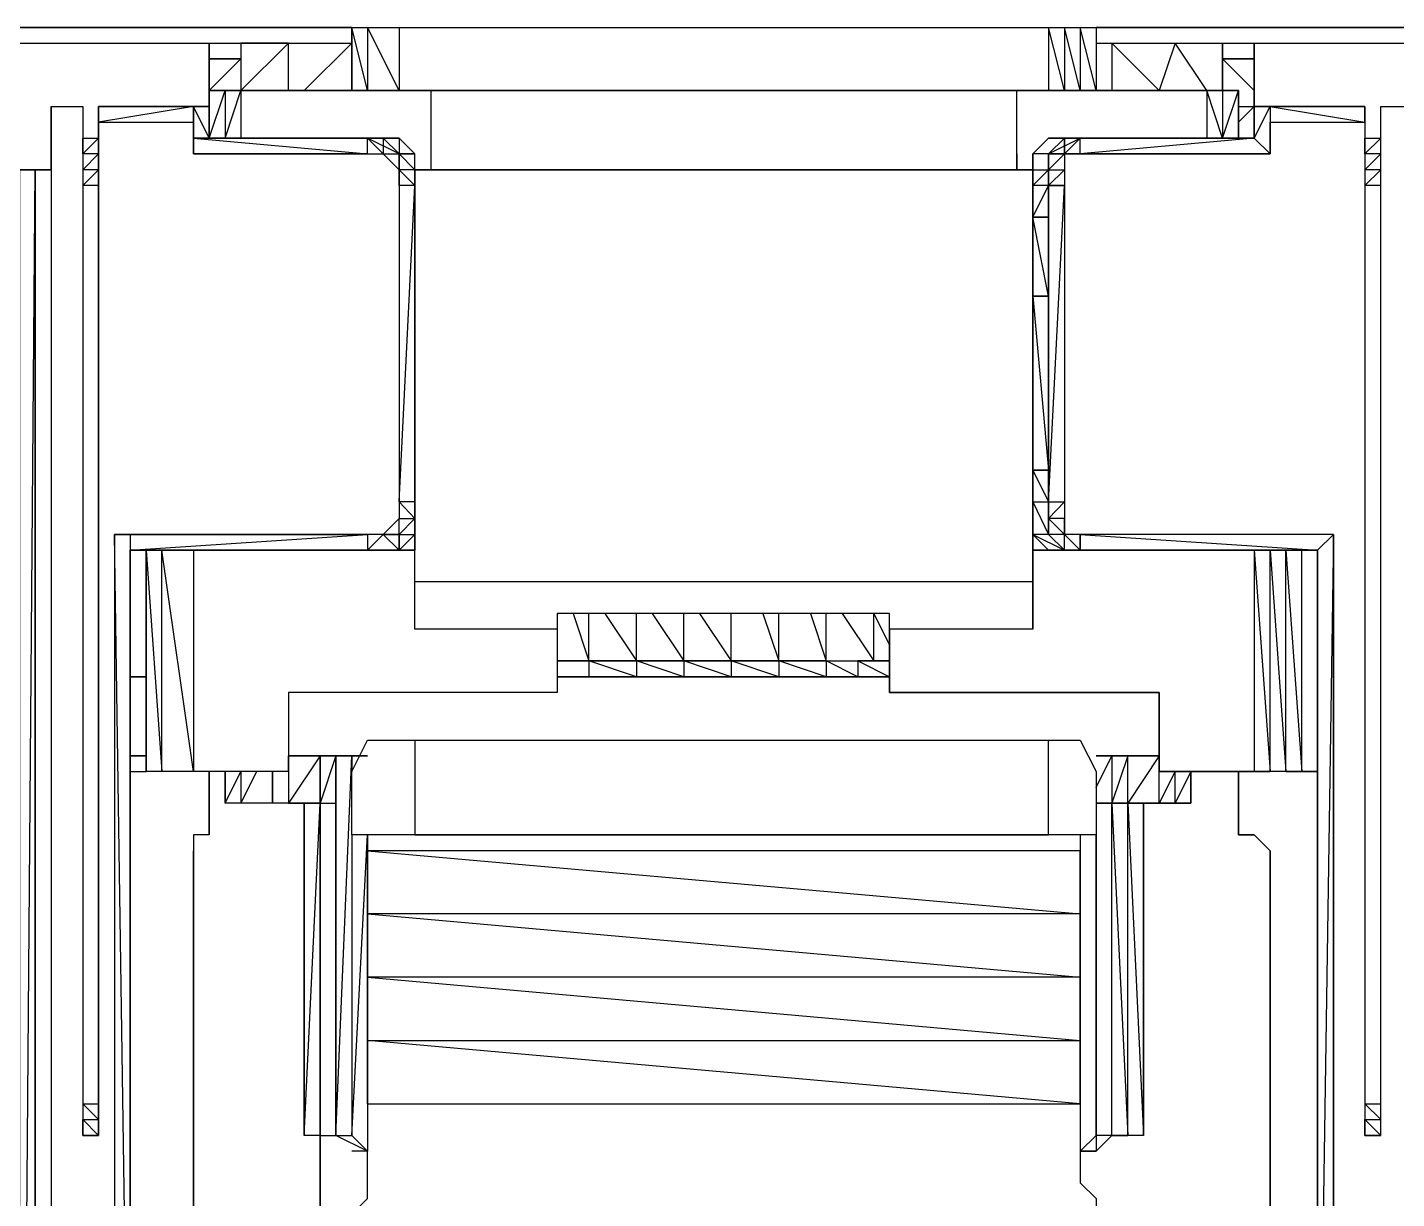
# Model space of a CAD drawing. Header units: millimetres. Extents: x -53 to 53, y -62 to 62.
# Drawn here: x -17 to 16.04, y 34.2 to 62.47 of the extents above; entities that cross this region are included whole.
import ezdxf

# ---------------------------------------------------------------- set-up
doc = ezdxf.new("R2010")
doc.units = ezdxf.units.MM

msp = doc.modelspace()

# ---------------------------------------------------------------- linework, layer by layer
at = {"extrusion": (0, -2e-16, -1), "elevation": 0, "flags": 128}
for points in [[(9.171, 62.47), (26.346, 62.47)], [(9.171, 62.47), (9.171, 60.943), (9.171, 62.47)], [(9.171, 62.47), (9.171, 60.943)], [(9.171, 62.47), (8.79, 62.47), (8.79, 60.943), (9.171, 62.47)], [(8.026, 62.47), (8.026, 60.943), (8.79, 62.47)], [(-7.645, 62.47), (-8.026, 62.47), (-8.026, 60.943), (-7.645, 62.47)], [(-8.026, 62.47), (-8.408, 62.47), (-8.408, 60.943), (-8.026, 62.47)], [(-8.79, 62.47), (-8.79, 60.943), (-8.408, 62.47)], [(-25.965, 62.47), (-8.79, 62.47)], [(12.606, 60.943), (12.606, 62.088)], [(11.843, 60.943), (10.698, 62.088), (11.843, 62.088)], [(-10.316, 60.943), (-9.171, 62.088), (-10.698, 62.088)], [(12.606, 60.943), (12.606, 59.798)], [(12.225, 60.943), (12.225, 59.798), (12.606, 59.798)], [(11.843, 59.798), (12.225, 59.798), (11.843, 60.943)], [(-11.461, 60.943), (-11.843, 60.943), (-11.843, 59.798), (-11.461, 60.943)], [(12.988, 60.562), (15.278, 60.18), (15.278, 60.562)], [(15.278, 60.562), (12.606, 60.562)], [(12.988, 59.417), (12.988, 59.798), (12.988, 60.562)], [(12.988, 59.798), (12.606, 59.798), (12.988, 60.562)], [(12.606, 59.798), (12.606, 60.562)], [(12.606, 59.798), (12.606, 60.562)], [(12.606, 59.798), (12.606, 60.562)], [(-12.606, 60.562), (-12.606, 59.798)], [(-12.606, 60.562), (-12.606, 59.798)], [(-12.606, 60.562), (-12.606, 59.798)], [(-12.988, 60.562), (-12.988, 60.18), (-12.988, 59.417), (-12.988, 60.18), (-15.278, 60.18), (-15.278, 60.562), (-12.606, 60.562)], [(-15.278, 60.562), (-12.606, 60.562)], [(-15.278, 60.562), (-12.988, 60.562), (-15.278, 60.18), (-15.278, 60.562)], [(15.66, 59.798), (15.278, 59.798), (15.66, 59.417)], [(12.988, 59.798), (8.79, 59.417), (8.79, 59.798)], [(8.79, 59.798), (12.606, 59.798), (8.79, 59.798)], [(8.408, 59.798), (8.79, 59.798)], [(8.026, 59.798), (8.79, 59.798), (8.026, 59.798)], [(8.408, 59.798), (8.026, 59.798), (8.026, 59.417)], [(-8.026, 59.798), (-7.645, 59.798), (-7.263, 59.417), (-7.263, 59.035), (-7.263, 59.417), (-7.645, 59.798)], [(-8.026, 59.798), (-8.408, 59.798), (-8.026, 59.798), (-8.026, 59.417), (-7.645, 59.417), (-7.645, 59.035), (-7.645, 59.417), (-8.026, 59.417), (-8.026, 59.798), (-8.408, 59.798)], [(-12.606, 59.798), (-8.408, 59.798), (-12.606, 59.798), (-8.408, 59.798)], [(-12.606, 59.798), (-8.408, 59.417), (-12.988, 59.417), (-12.606, 59.798)], [(-15.278, 59.798), (-15.66, 59.798), (-15.278, 59.417)], [(15.66, 59.417), (15.66, 59.035), (15.278, 59.417)], [(8.026, 59.417), (8.026, 59.035), (8.026, 59.417)], [(7.645, 59.417), (8.026, 59.417)], [(-7.645, 58.653), (-7.645, 59.035), (-7.645, 59.417), (-7.645, 58.653)], [(-7.645, 59.417), (-7.645, 59.035), (-8.026, 59.417)], [(-8.408, 59.417), (-8.026, 59.417)], [(-15.278, 59.417), (-15.278, 59.035), (-15.66, 59.417)], [(18.713, 59.035), (16.423, 59.035)], [(16.805, 11.259), (16.805, 59.035)], [(15.66, 59.035), (15.66, 58.653), (15.278, 59.035)], [(8.026, 59.035), (7.645, 58.653), (7.645, 59.035)], [(-7.263, 59.035), (7.645, 59.035)], [(-7.263, 49.089), (7.645, 49.089), (7.645, 59.035), (-7.263, 59.035)], [(-7.263, 59.035), (7.263, 59.035), (-6.881, 59.035)], [(-6.881, 59.035), (7.263, 59.035)], [(7.263, 59.035), (-6.881, 59.035)], [(-6.881, 59.035), (7.263, 59.035)], [(-7.645, 59.035), (-7.645, 58.653)], [(-7.645, 59.035), (-7.645, 58.653)], [(-15.278, 59.035), (-15.278, 58.653), (-15.66, 59.035)], [(-7.645, 58.653), (-7.263, 58.653), (-7.263, 57.89), (-7.645, 57.89), (-7.263, 57.89)], [(-7.645, 51.02), (-7.645, 58.653), (-7.645, 51.02)], [(-7.645, 58.653), (-7.645, 51.02)], [(-7.645, 58.653), (-7.645, 51.02), (-8.026, 58.653)], [(-7.645, 55.982), (-7.263, 55.982)], [(-7.645, 51.783), (-7.263, 51.783)], [(7.645, 50.616), (7.645, 51.02), (8.026, 51.02)], [(7.645, 50.234), (7.645, 50.616), (7.645, 51.02)], [(7.645, 50.616), (7.645, 51.02), (7.645, 50.234)], [(-7.645, 51.02), (-7.645, 50.234)], [(-7.645, 50.234), (-7.645, 51.02), (-7.645, 50.616)], [(-7.645, 50.616), (-7.645, 51.02)], [(8.026, 50.234), (8.026, 50.616), (7.645, 50.616)], [(-8.026, 50.234), (-7.645, 50.616), (-8.026, 50.234), (-7.645, 50.234), (-8.026, 49.852)], [(-8.026, 49.852), (-8.408, 49.852), (-8.408, 50.234), (-8.026, 50.234), (-8.026, 50.616), (-8.026, 50.234), (-8.408, 49.852)], [(14.515, 24.64), (13.751, 24.64), (14.515, 24.64), (14.896, 50.234), (14.515, 50.234)], [(8.79, 50.234), (14.515, 50.234), (8.79, 50.234)], [(14.515, 49.852), (8.79, 50.234), (8.79, 49.852), (14.515, 49.852), (13.751, 49.852), (14.515, 49.852), (14.515, 46.799)], [(8.79, 49.852), (8.408, 50.234), (8.026, 49.852), (8.79, 49.852), (8.026, 49.852), (8.79, 49.852)], [(8.026, 50.234), (8.408, 50.234), (8.026, 50.234)], [(8.026, 50.234), (8.026, 49.852), (8.026, 50.234)], [(7.645, 50.234), (8.026, 49.852), (7.645, 50.234)], [(7.645, 50.234), (7.645, 49.852), (8.026, 49.852), (7.645, 49.852)], [(-7.263, 49.852), (-7.645, 49.852), (-7.263, 50.234), (-8.026, 49.852), (-7.645, 49.852), (-8.026, 49.852)], [(-8.408, 49.852), (-8.408, 50.234)], [(-14.515, 50.234), (-8.408, 50.234), (-14.133, 49.852), (-14.515, 50.234)], [(-14.515, 24.64), (-14.515, 50.234), (-14.133, 24.64)], [(-14.515, 50.234), (-14.515, 24.258), (-14.515, 50.234)], [(14.515, 24.64), (14.515, 49.852)], [(8.79, 49.852), (14.515, 49.852)], [(14.133, 49.852), (14.133, 44.509), (14.133, 49.852)], [(-8.408, 49.852), (-8.026, 49.852)], [(-8.408, 49.852), (-14.133, 49.852)], [(-12.988, 44.509), (-12.988, 49.852), (-12.606, 49.852)], [(-13.37, 44.509), (-13.37, 49.852), (-12.988, 49.852)], [(-14.133, 49.852), (-14.133, 24.64), (-14.133, 49.852)], [(-14.133, 49.852), (-14.133, 24.64), (-14.133, 49.852)], [(-14.133, 24.64), (-14.133, 49.852), (-14.133, 24.64)], [(3.446, 47.181), (2.301, 47.181), (2.301, 46.799)], [(2.301, 47.181), (1.156, 47.181), (1.156, 46.799)], [(1.156, 47.181), (0.011, 47.181), (0.011, 46.799)], [(0.011, 47.181), (-1.134, 47.181), (-1.134, 46.799)], [(-1.134, 47.181), (-2.279, 47.181), (-2.279, 46.799)], [(-2.279, 47.181), (-3.042, 47.181), (-3.042, 46.799)], [(14.515, 46.799), (14.133, 46.799), (14.515, 46.799)], [(3.828, 46.799), (4.21, 46.799), (3.446, 46.799)], [(2.683, 46.799), (3.446, 46.799), (2.301, 46.799)], [(1.538, 46.799), (2.301, 46.799), (1.156, 46.799)], [(0.393, 46.799), (1.156, 46.799), (0.011, 46.799)], [(0.011, 46.799), (-1.134, 46.799), (-0.752, 46.799)], [(-1.134, 46.799), (-2.279, 46.799), (-1.897, 46.799)], [(-3.042, 46.799), (-2.279, 46.799)], [(7.645, 42.982), (9.171, 42.982), (9.171, 44.509), (8.79, 45.272), (7.645, 45.272)], [(7.645, 42.982), (-7.645, 42.982), (-7.645, 45.272), (-8.408, 45.272), (-8.79, 44.509), (-8.79, 42.982), (-7.645, 42.982)], [(14.515, 44.891), (14.515, 44.509)], [(14.515, 44.891), (14.133, 44.891)], [(10.698, 43.746), (9.935, 43.746), (9.935, 44.891)], [(10.698, 44.891), (8.79, 44.891)], [(9.935, 43.746), (9.935, 44.891)], [(9.935, 43.746), (9.553, 43.746), (9.553, 44.891)], [(9.553, 35.731), (9.553, 44.891), (9.553, 35.731)], [(9.171, 44.891), (9.171, 44.509)], [(-8.79, 44.891), (-10.316, 44.891)], [(-9.171, 43.746), (-9.553, 43.746), (-9.553, 44.891)], [(-9.553, 43.746), (-10.316, 43.746), (-10.316, 44.891)], [(12.606, 42.982), (12.606, 44.509), (12.606, 42.982)], [(12.225, 43.746), (12.225, 44.509), (12.225, 43.746)], [(12.225, 44.509), (12.225, 43.746), (11.843, 44.509), (11.843, 43.746), (12.225, 43.746)], [(-10.316, 43.746), (-10.698, 43.746), (-10.698, 44.509)], [(-10.698, 43.746), (-11.08, 43.746), (-11.08, 44.509)], [(-11.08, 43.746), (-11.08, 44.509)], [(-12.225, 44.509), (-12.225, 42.982)], [(-13.37, 44.509), (-13.751, 44.509)], [(-14.133, 44.509), (-13.751, 44.509)], [(10.316, 35.731), (9.935, 43.746), (9.935, 35.731)], [(10.316, 43.746), (10.316, 35.731)], [(9.935, 35.731), (9.935, 43.746), (9.935, 35.731)], [(-8.79, 43.746), (-9.171, 43.746)], [(-9.935, 35.731), (-9.935, 43.746)], [(-9.935, 35.731), (-9.935, 43.746), (-9.935, 35.731)], [(-8.79, 35.731), (-8.79, 42.982)], [(12.988, 42.601), (12.988, 27.693)], [(-8.408, 41.074), (-8.408, 39.547), (-8.408, 38.021), (-8.408, 36.494), (-8.408, 42.601)], [(12.988, 42.219), (12.988, 28.457), (12.988, 42.219)], [(8.79, 39.547), (8.79, 38.021), (-8.408, 38.021), (-8.408, 36.494), (8.79, 38.021), (8.79, 36.494), (8.79, 38.021)], [(15.278, 35.731), (15.66, 35.731), (15.66, 36.112), (15.278, 36.112), (15.66, 36.494), (15.66, 36.112)], [(-15.66, 35.731), (-15.278, 35.731), (-15.278, 36.112), (-15.66, 36.112), (-15.278, 36.494), (-15.278, 36.112)], [(9.935, 33.822), (9.935, 35.731), (9.935, 33.822)], [(8.79, 35.349), (9.553, 35.731), (9.171, 35.731)], [(-8.408, 35.349), (-8.79, 35.349)]]:
    msp.add_lwpolyline(points, close=True, dxfattribs=at)
for points in [[(9.171, 62.47), (8.79, 62.47), (8.026, 62.47), (-7.645, 62.47), (-8.026, 62.47), (-8.408, 62.47), (-8.79, 62.47), (-8.79, 60.943)], [(8.026, 62.47), (-7.645, 62.47), (-7.645, 60.943)], [(22.53, 62.088), (22.53, 60.562), (22.53, 59.798), (26.728, 59.798), (22.53, 59.798), (22.53, 60.562), (22.53, 62.088), (12.606, 62.088)], [(23.675, 60.943), (24.438, 62.088), (23.293, 62.088), (23.293, 60.943), (23.293, 61.707), (22.53, 61.707), (23.293, 61.707), (23.293, 62.088), (22.53, 62.088), (12.606, 62.088), (11.843, 62.088), (11.843, 61.707)], [(12.606, 62.088), (11.843, 62.088), (10.698, 62.088), (9.171, 62.088)], [(10.698, 60.943), (10.698, 62.088), (9.171, 62.088), (9.171, 60.943)], [(9.171, 62.088), (10.316, 60.943)], [(-11.461, 60.943), (-10.698, 62.088), (-11.843, 62.088), (-11.843, 60.943), (-11.843, 61.707), (-12.606, 61.707), (-11.843, 61.707), (-11.843, 62.088), (-12.606, 62.088), (-12.606, 60.562), (-12.606, 59.798), (-8.408, 59.798), (-8.026, 59.798), (-7.645, 59.798)], [(-8.79, 62.088), (-9.171, 62.088), (-10.698, 62.088), (-11.843, 62.088), (-12.606, 62.088)], [(-8.79, 62.088), (-9.171, 62.088), (-9.171, 60.943)], [(-12.225, 60.18), (-12.606, 60.562), (-12.606, 62.088), (-22.53, 62.088), (-22.53, 60.943)], [(-12.606, 62.088), (-22.53, 62.088)], [(-11.461, 59.798), (-11.843, 59.798), (-12.225, 60.943), (-11.843, 60.943), (-11.461, 60.943), (-6.881, 60.943), (7.263, 60.943), (11.843, 60.943), (12.225, 60.943), (12.606, 60.943), (11.843, 61.707), (12.606, 61.707), (11.843, 61.707), (11.843, 60.943)], [(-11.843, 61.707), (-12.606, 60.943)], [(-8.79, 61.325), (-8.79, 60.943)], [(12.606, 59.798), (12.606, 60.943), (12.225, 60.943), (11.843, 60.943), (7.263, 60.943), (-6.881, 60.943)], [(7.263, 60.943), (7.263, 59.035)], [(-6.881, 59.417), (-6.881, 59.035), (-6.881, 60.943), (-11.461, 60.943), (-11.461, 59.798), (-8.026, 59.798), (-7.645, 59.798), (-7.263, 59.417)], [(-11.843, 60.943), (-12.225, 60.943), (-12.225, 59.798), (-12.225, 60.943), (-12.225, 59.798), (-11.08, 59.798)], [(-12.225, 60.943), (-12.225, 59.798), (-11.843, 59.798)], [(16.423, 60.562), (16.423, 11.259), (16.805, 11.259)], [(16.423, 60.562), (15.66, 60.562), (15.66, 35.731), (15.278, 35.731), (15.278, 60.18), (12.988, 60.18), (12.988, 59.417), (8.79, 59.417), (8.408, 59.417), (8.026, 59.035), (8.026, 58.653), (8.026, 51.02), (8.026, 50.616), (8.408, 50.234), (8.79, 50.234), (14.896, 50.234), (14.896, 24.258), (14.133, 24.258), (14.133, 15.098), (14.133, 14.335), (13.751, 13.572), (12.988, 13.19)], [(16.423, 59.035), (16.423, 60.562), (15.66, 60.562), (15.66, 35.731), (15.278, 35.731)], [(15.66, 60.562), (15.66, 59.798), (15.278, 59.798)], [(12.988, 60.562), (15.278, 60.562), (12.988, 60.562), (12.606, 60.562), (15.278, 60.562)], [(15.278, 60.562), (15.278, 60.18), (15.278, 35.731)], [(12.988, 60.562), (12.988, 60.18), (12.988, 59.417)], [(-15.278, 60.18), (-15.278, 35.731), (-15.66, 35.731), (-15.66, 60.562), (-16.423, 60.562), (-16.423, 11.259), (-4.95, 11.259)], [(-12.606, 60.562), (-12.606, 59.798), (-12.988, 60.562), (-12.988, 59.417), (-8.408, 59.417), (-8.408, 59.798), (-8.026, 59.417)], [(-12.225, 60.562), (-12.606, 60.562)], [(-12.225, 60.562), (-12.606, 60.562), (-12.606, 59.798)], [(-15.278, 60.562), (-12.606, 60.562), (-15.278, 60.562), (-12.606, 60.562)], [(-15.278, 60.562), (-15.278, 59.798), (-15.66, 59.798)], [(-15.66, 35.731), (-15.66, 60.562), (-16.423, 60.562), (-16.423, 59.035)], [(-15.278, 60.18), (-15.278, 35.731), (-15.66, 35.731)], [(8.79, 59.417), (12.988, 59.417), (8.79, 59.417), (8.408, 59.417), (8.026, 59.417), (8.408, 59.798), (8.408, 59.417), (8.79, 59.798), (8.408, 59.798), (8.026, 59.417), (8.79, 59.798)], [(7.645, 59.035), (7.645, 58.653), (7.645, 59.035), (8.026, 59.417), (8.408, 59.798), (8.79, 59.798), (12.606, 59.798)], [(12.606, 59.798), (8.79, 59.798), (8.026, 59.798)], [(11.461, 59.798), (12.606, 59.798), (12.225, 59.798), (11.843, 59.798), (8.79, 59.798), (8.408, 59.798)], [(7.263, 59.417), (7.263, 59.035), (7.645, 59.035), (7.645, 59.417), (8.026, 59.798), (8.79, 59.798), (11.843, 59.798)], [(8.79, 59.798), (8.408, 59.798), (8.026, 59.798)], [(-8.026, 59.417), (-7.645, 59.417), (-8.408, 59.798), (-8.026, 59.798), (-7.645, 59.417), (-7.645, 59.035), (-7.263, 58.653)], [(-7.645, 59.798), (-8.026, 59.798), (-7.645, 59.417), (-8.026, 59.417), (-7.645, 59.035)], [(-12.225, 59.798), (-11.843, 59.798), (-11.461, 59.798), (-8.026, 59.798), (-8.408, 59.798), (-8.79, 59.798)], [(-12.606, 59.798), (-8.408, 59.798)], [(-9.553, 59.798), (-9.935, 59.798)], [(8.026, 51.02), (7.645, 58.653), (8.026, 58.653), (8.026, 59.035), (8.026, 59.417), (7.645, 59.035), (7.645, 58.653), (7.645, 51.02)], [(7.645, 59.035), (8.026, 59.417)], [(-7.645, 59.035), (-7.263, 58.653), (-7.263, 59.035), (-7.645, 59.035), (-7.645, 59.417), (-7.263, 59.417)], [(-7.645, 59.035), (-8.026, 59.417), (-8.026, 59.035), (-8.026, 58.653)], [(-8.026, 59.417), (-8.408, 59.417), (-12.988, 59.417)], [(17.186, 59.035), (17.186, 11.259), (16.805, 59.035), (16.805, 11.259), (17.186, 11.259)], [(8.026, 59.035), (7.645, 58.653)], [(7.645, 47.944), (7.645, 49.089), (7.645, 59.035)], [(7.645, 59.035), (-7.263, 59.035)], [(7.645, 59.035), (-7.263, 59.035)], [(7.645, 59.035), (-7.263, 59.035)], [(-7.263, 51.783), (-7.645, 51.02), (-7.645, 58.653), (-7.645, 59.035)], [(-7.263, 47.944), (-7.263, 50.234), (-7.263, 47.944), (-7.263, 49.089), (-7.263, 59.035)], [(-7.645, 58.653), (-7.645, 59.035)], [(-7.645, 59.035), (-8.026, 59.035), (-7.645, 58.653), (-8.026, 58.653), (-8.026, 51.02), (-8.026, 50.616), (-7.645, 50.616)], [(15.278, 58.653), (15.66, 58.653), (15.66, 36.494), (15.278, 36.494)], [(-7.263, 58.272), (-7.263, 58.653)], [(-15.66, 58.653), (-15.278, 58.653), (-15.278, 36.494)], [(-7.263, 57.89), (-7.263, 56.745)], [(-7.645, 55.982), (-7.263, 57.89), (-7.263, 55.982)], [(-7.263, 53.31), (-7.263, 51.783), (-7.263, 55.982), (-7.645, 51.783)], [(-7.263, 51.783), (-7.263, 51.02), (-7.263, 51.402)], [(7.645, 51.02), (7.645, 50.234), (8.026, 49.852), (7.645, 49.852)], [(-7.263, 51.02), (-7.645, 51.02), (-7.645, 50.234), (-7.263, 50.234)], [(-7.263, 50.234), (-7.263, 51.02), (-7.645, 50.234), (-8.026, 49.852), (-7.645, 50.234)], [(-7.645, 51.02), (-8.026, 51.02), (-7.645, 50.616)], [(7.645, 50.616), (8.026, 50.234)], [(14.515, 50.234), (14.515, 49.852), (14.515, 24.64)], [(4.21, 47.944), (4.21, 46.417), (10.698, 46.417), (10.698, 44.509), (12.988, 44.509), (13.751, 44.509), (14.133, 44.509), (14.133, 49.852), (13.751, 44.509), (13.751, 49.852), (12.988, 49.852), (8.026, 49.852), (7.645, 50.234), (7.645, 49.852)], [(8.026, 50.234), (8.408, 50.234), (8.79, 50.234)], [(8.026, 50.234), (7.645, 50.234), (8.026, 49.852), (8.79, 49.852), (8.026, 49.852), (8.408, 49.852), (8.026, 49.852), (7.645, 50.234)], [(-7.645, 49.852), (-7.263, 49.852), (-7.263, 50.234), (-7.263, 49.852), (-7.645, 49.852), (-12.606, 49.852), (-12.606, 44.509), (-10.316, 44.509), (-12.606, 44.509)], [(-7.645, 49.852), (-8.408, 49.852), (-8.026, 49.852), (-7.645, 50.234)], [(-8.026, 49.852), (-7.645, 50.234)], [(-14.515, 50.234), (-8.408, 50.234), (-8.026, 50.234)], [(14.515, 44.509), (14.515, 24.64), (14.515, 49.852), (14.515, 24.64)], [(14.515, 49.852), (8.79, 49.852)], [(10.698, 44.891), (10.698, 44.509), (12.988, 44.509), (13.751, 44.509), (14.133, 44.509), (14.133, 49.852)], [(13.751, 49.852), (12.988, 49.852), (8.026, 49.852)], [(12.988, 49.852), (12.988, 44.509), (13.751, 49.852)], [(-7.645, 49.852), (-12.606, 49.852), (-12.988, 49.852), (-13.37, 49.852), (-14.133, 49.852), (-8.408, 49.852)], [(-14.133, 49.852), (-13.37, 49.852)], [(-13.37, 49.852), (-13.751, 44.509), (-13.751, 49.852)], [(-14.133, 24.64), (-14.133, 49.852)], [(-7.263, 49.089), (-7.263, 47.944), (-3.805, 47.944), (-3.805, 48.326), (4.21, 48.326), (4.21, 47.944), (7.645, 47.944), (7.645, 49.089)], [(4.21, 48.326), (4.21, 47.944), (4.21, 46.417), (10.698, 46.417), (10.698, 44.509), (10.698, 44.891)], [(-3.805, 47.944), (-3.805, 46.417), (-10.316, 46.417), (-10.316, 44.509), (-10.316, 46.417), (-3.805, 46.417), (-3.805, 47.944), (-3.805, 48.326), (4.21, 48.326), (4.21, 47.181), (3.446, 47.181), (4.21, 47.181), (3.446, 47.181), (3.446, 46.799), (4.21, 46.799), (-3.805, 46.799), (-3.042, 46.799), (-3.805, 46.799), (4.21, 46.799)], [(3.828, 48.326), (3.446, 47.181), (3.446, 48.326)], [(3.065, 48.326), (2.301, 47.181), (2.301, 48.326)], [(1.92, 48.326), (1.156, 47.181), (1.156, 48.326)], [(0.775, 48.326), (0.011, 47.181), (0.011, 48.326)], [(-0.752, 48.326), (-1.134, 47.181), (-1.134, 48.326)], [(-1.897, 48.326), (-2.279, 47.181), (-2.279, 48.326)], [(-2.66, 48.326), (-3.424, 47.181), (-3.424, 48.326), (-3.805, 47.562)], [(2.301, 47.181), (3.446, 47.181)], [(1.156, 47.181), (2.301, 47.181)], [(0.011, 47.181), (1.156, 47.181)], [(-1.134, 47.181), (0.011, 47.181)], [(-2.279, 47.181), (-1.134, 47.181)], [(-2.279, 47.181), (-3.424, 47.181), (-3.042, 47.181)], [(-3.805, 47.181), (-3.424, 47.181), (-3.805, 47.181), (-3.042, 47.181), (-3.805, 46.799)], [(9.171, 44.509), (8.79, 45.272), (7.645, 45.272), (-7.645, 45.272), (-8.408, 45.272), (-8.79, 44.509), (-8.79, 42.982), (-7.645, 42.982)], [(7.645, 45.272), (-7.645, 45.272)], [(10.698, 44.891), (10.698, 43.746), (11.08, 43.746), (11.08, 44.509), (11.08, 43.746), (11.843, 43.746), (11.461, 44.509)], [(9.935, 43.746), (9.553, 43.746), (9.553, 44.891)], [(9.553, 43.746), (9.553, 35.731), (9.171, 44.891)], [(-8.79, 44.127), (-9.171, 44.891), (-9.171, 43.746)], [(14.133, 24.64), (14.515, 24.64), (14.133, 24.64), (13.751, 24.64), (13.751, 15.098), (13.751, 24.64), (13.751, 15.098), (13.751, 24.64), (14.515, 24.64), (14.515, 44.509), (14.133, 44.509)], [(14.515, 44.509), (14.133, 44.509)], [(12.606, 44.509), (12.606, 42.982), (12.988, 42.982), (12.988, 42.601), (12.988, 42.219), (12.988, 28.457), (12.988, 28.075), (12.988, 27.693), (12.606, 27.312)], [(7.645, 42.982), (9.171, 42.982), (9.171, 44.509)], [(-11.08, 44.509), (-11.08, 43.746), (-10.698, 43.746), (-10.316, 43.746), (-9.553, 43.746), (-9.171, 43.746)], [(-13.37, 44.509), (-12.988, 44.509), (-12.606, 44.509), (-12.988, 44.509)], [(-13.37, 44.509), (-12.988, 44.509)], [(9.935, 43.746), (10.698, 43.746), (11.08, 43.746), (11.843, 43.746), (12.225, 43.746)], [(9.935, 35.731), (9.935, 43.746)], [(-9.171, 35.731), (-9.553, 35.731), (-9.171, 35.731), (-8.79, 35.731), (-8.79, 35.349), (-9.171, 35.731), (-9.171, 43.746), (-9.553, 35.731), (-9.553, 43.746), (-9.935, 35.731), (-9.935, 43.746)], [(12.606, 42.982), (12.988, 42.982), (12.988, 42.601), (12.988, 42.219)], [(9.171, 42.982), (9.171, 35.731), (8.79, 42.982), (8.79, 35.349), (9.171, 35.349)], [(-8.408, 42.982), (-8.408, 35.349), (-8.408, 34.586)], [(-12.988, 28.457), (-12.988, 42.219), (-12.988, 42.601), (-12.606, 42.982), (-12.225, 42.982)], [(-12.225, 42.982), (-12.606, 42.982), (-12.988, 42.601), (-12.988, 42.219), (-12.988, 28.457)], [(8.79, 36.494), (-8.408, 36.494), (-8.408, 42.601), (8.79, 42.601)], [(8.79, 39.547), (-8.408, 38.021), (-8.408, 39.547), (8.79, 39.547), (8.79, 41.074), (-8.408, 39.547), (-8.408, 41.074), (8.79, 41.074), (8.79, 42.601), (-8.408, 41.074), (-8.408, 42.601)], [(8.79, 39.547), (8.79, 41.074), (8.79, 42.601)], [(-15.278, 36.494), (-15.66, 36.494)], [(9.935, 35.731), (9.553, 35.731), (9.171, 35.731), (8.79, 35.349)], [(-8.79, 35.731), (-8.408, 35.349), (-8.408, 34.586), (-8.79, 34.204), (-8.79, 33.822), (-9.935, 33.822), (-9.935, 26.93), (-8.408, 26.93), (-8.026, 26.93), (-8.026, 26.548), (-8.026, 25.785), (-8.026, 21.968), (-8.026, 21.205), (-8.026, 20.823), (-8.408, 20.823), (-9.935, 20.823)], [(-9.935, 35.731), (-9.553, 35.731)], [(8.026, 25.785), (8.026, 26.548), (8.408, 26.93), (10.316, 26.93), (10.316, 33.822), (9.171, 33.822), (8.79, 34.204), (8.79, 34.586), (8.79, 35.349)], [(8.79, 34.586), (8.79, 35.349)]]:
    msp.add_lwpolyline(points, dxfattribs=at)

doc.saveas('drawing.dxf')
